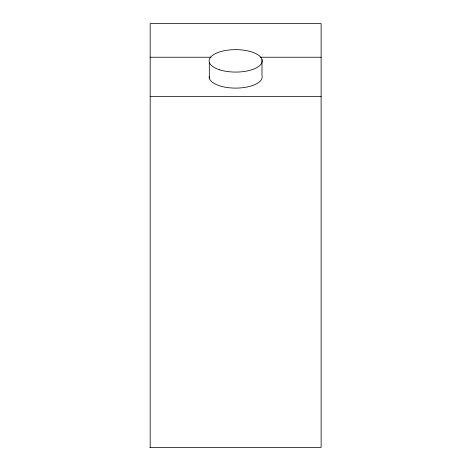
<?xml version="1.0" encoding="UTF-8"?>
<svg xmlns="http://www.w3.org/2000/svg" width="471" height="471" viewBox="0 0 471 471"><rect width="100%" height="100%" fill="white"/><g stroke="black" fill="none" stroke-linecap="round" stroke-linejoin="round"><path stroke-width="0.71" d="M150.178 57.238L211.073 57.238M260.228 57.238L321.122 57.238M150.178 96.537L321.122 96.537M149.878 447.45L321.122 447.45L321.122 23.55L150.178 23.55L150.178 447.45M261.988 59.529L261.988 75.554A26.523 11.216 0 0 1 237.072 88.089A26.523 11.216 0 0 1 209.13 76.755M209.312 62.196L209.312 78.221M219.256 69.684A26.523 11.216 0 0 0 261.905 62.46A26.523 11.216 0 0 0 225.786 50.45A26.523 11.216 0 0 0 219.256 69.684"/></g></svg>
